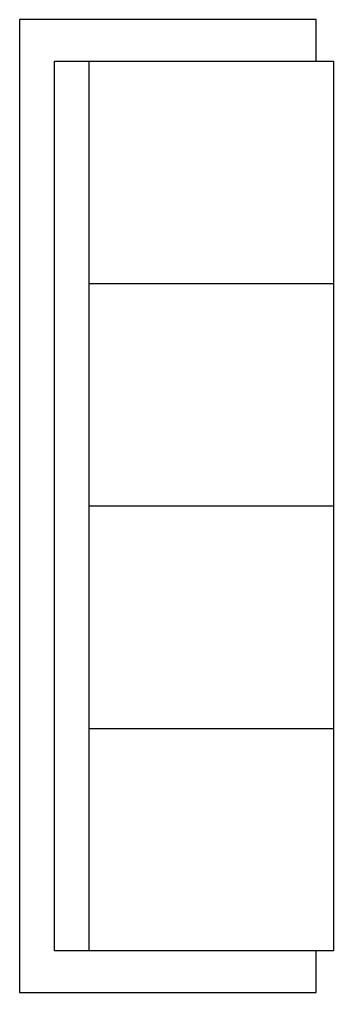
# Model space of a CAD drawing. Extents: x -317.82 to -316.92, y 10.65 to 13.44.
import ezdxf

# ---------------------------------------------------------------- set-up
doc = ezdxf.new("R2010")
doc.units = 0
doc.layers.get('0').update_dxf_attribs({"linetype": 'CONTINUOUS'})

msp = doc.modelspace()

# ---------------------------------------------------------------- linework, layer by layer
at = {"color": 0}
for p, q in [((-317.8156, 13.4384), (-317.8156, 10.6515)), ((-316.9656, 13.4384), (-317.8156, 13.4384)), ((-316.9656, 13.32), (-316.9656, 13.4384)), ((-317.7156, 13.3189), (-316.9156, 13.3189)), ((-317.7156, 10.771), (-317.7156, 13.3189)), ((-317.6156, 10.771), (-317.6156, 13.3189)), ((-316.9156, 13.3189), (-316.9156, 10.771)), ((-317.6156, 12.682), (-316.9156, 12.682)), ((-317.6156, 12.045), (-316.9156, 12.045)), ((-317.6156, 11.408), (-316.9156, 11.408)), ((-316.9156, 10.771), (-317.7156, 10.771)), ((-316.9656, 10.6515), (-316.9656, 10.771)), ((-317.8156, 10.6515), (-316.9656, 10.6515))]:
    msp.add_line(p, q, dxfattribs=at)

doc.saveas('drawing.dxf')
